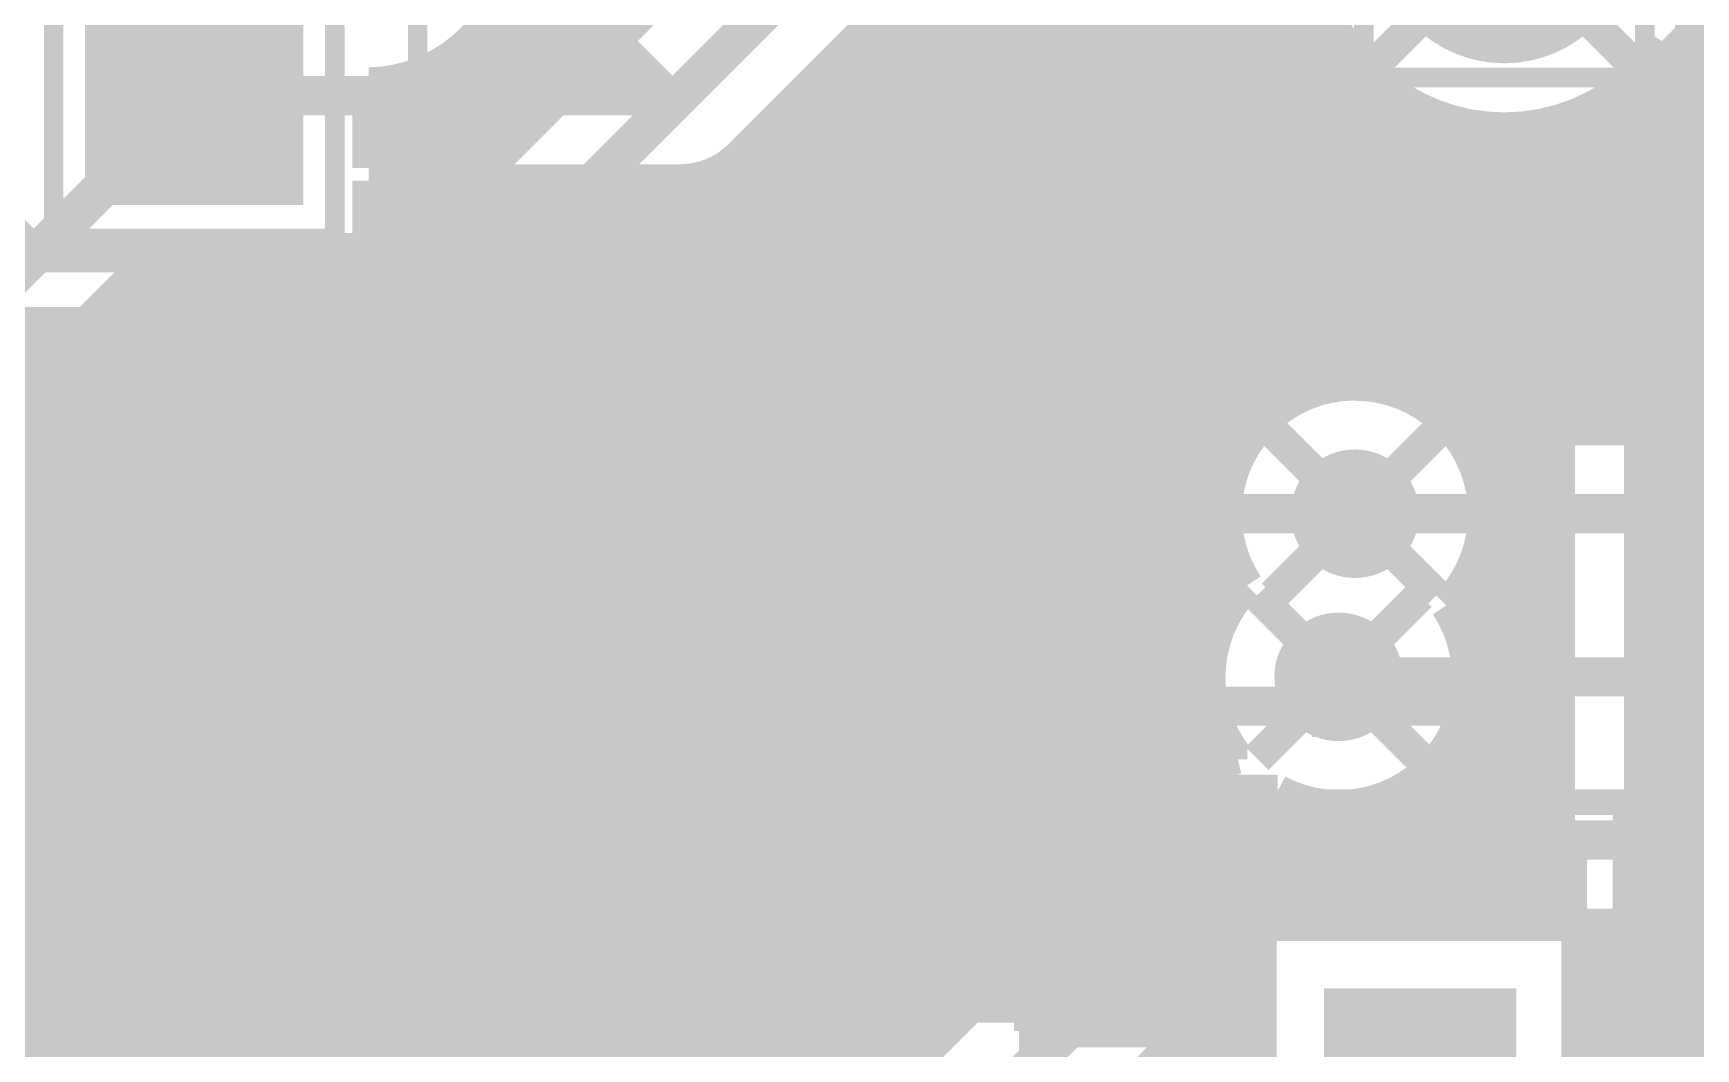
# Model space of a CAD drawing. Extents: x -0.6 to 94.6, y -47.6 to 45.6.
# Drawn here: x 17.78 to 30.72, y 8.54 to 16.44 of the extents above; entities that cross this region are included whole.
import ezdxf

# ---------------------------------------------------------------- set-up
doc = ezdxf.new("R2010")
doc.units = 0
doc.header["$MEASUREMENT"] = 0
doc.layers.get('0').update_dxf_attribs({"linetype": 'CONTINUOUS'})
for name, color, linetype in [('22-311-0_BOT', 7, 'CONTINUOUS'), ('22-311-0_DRD', 7, 'CONTINUOUS'), ('22-311-0_DRL', 2, 'CONTINUOUS'), ('22-311-0_SMB', 4, 'CONTINUOUS'), ('22-311-0_SMT', 3, 'CONTINUOUS'), ('22-311-0_SPT', 5, 'CONTINUOUS'), ('22-311-0_SSB', 10, 'CONTINUOUS'), ('22-311-0_SST', 14, 'CONTINUOUS'), ('22-311-0_TOP', 9, 'CONTINUOUS'), ('THRUHOLE_TAP', 13, 'CONTINUOUS')]:
    doc.layers.add(name, color=color, linetype=linetype)

# ---------------------------------------------------------------- blocks, each defined once
blk = doc.blocks.new('SQUARE_4')
blk.add_solid([(0.7493, 0.7493), (0.7493, -0.7493), (-0.7493, 0.7493), (-0.7493, -0.7493)])
blk = doc.blocks.new('ROUND_5')
at = {"const_width": 0.99949}
blk.add_lwpolyline([(-0.499744, 0, 1), (0.499744, 0, 1)], format="xyb", close=True, dxfattribs=at)
blk = doc.blocks.new('SQUARE_10')
blk.add_solid([(0.84963, 0.84963), (0.84963, -0.84963), (-0.84963, 0.84963), (-0.84963, -0.84963)])
blk = doc.blocks.new('ROUND_21')
at = {"const_width": 0.50038}
blk.add_lwpolyline([(-0.25019, 0, 1), (0.25019, 0, 1)], format="xyb", close=True, dxfattribs=at)
blk = doc.blocks.new('ROUND_26')
at = {"const_width": 0.44958}
blk.add_lwpolyline([(-0.22479, 0, 1), (0.22479, 0, 1)], format="xyb", close=True, dxfattribs=at)
blk = doc.blocks.new('ROUND_29')
at = {"const_width": 0.8001}
blk.add_lwpolyline([(-0.40005, 0, 1), (0.40005, 0, 1)], format="xyb", close=True, dxfattribs=at)
blk = doc.blocks.new('ROUND_30')
at = {"const_width": 0.14986}
blk.add_lwpolyline([(-0.07493, 0, 1), (0.07493, 0, 1)], format="xyb", close=True, dxfattribs=at)
blk = doc.blocks.new('RECTANGLE_14')
blk.add_solid([(0.4826, 0.4064), (0.4826, -0.4064), (-0.4826, 0.4064), (-0.4826, -0.4064)])
blk = doc.blocks.new('RECTANGLE_15')
blk.add_solid([(0.9017, 0.508), (0.9017, -0.508), (-0.9017, 0.508), (-0.9017, -0.508)])

msp = doc.modelspace()

# ---------------------------------------------------------------- linework, layer by layer
at = {"layer": '22-311-0_BOT'}
for points, const_width in [([(27.94, 11.43), (31.877, 11.43), (34.163, 13.716), (34.163, 22.27072), (31.72968, 24.70404)], 0.3048), ([(19.02968, 15.95374), (22.81174, 15.95374), (26.56332, 19.70532), (29.23032, 19.70532)], 0.3048), ([(28.067, 12.7), (32.004, 12.7), (33.655, 14.351), (33.655, 17.78), (31.72968, 19.70532)], 0.3048), ([(26.8351, 19.04492), (23.28418, 15.494)], 0.254), ([(26.8732, 19.04492), (26.8732, 10.66038)], 0.254), ([(27.1018, 19.04492), (27.1018, 12.98956)], 0.254), ([(27.3304, 19.04492), (27.3304, 13.3858)], 0.254), ([(27.559, 19.04492), (27.559, 13.56868)], 0.254), ([(26.6446, 18.85188), (26.6446, 10.43432)], 0.254), ([(26.416, 18.62328), (26.416, 10.20572)], 0.254), ([(26.1874, 18.39468), (26.1874, 9.97712)], 0.254), ([(25.9588, 18.16608), (25.9588, 9.74852)], 0.254), ([(25.7302, 17.93748), (25.7302, 9.51992)], 0.254), ([(25.5016, 17.70888), (25.5016, 9.29132)], 0.254), ([(25.273, 17.48028), (25.273, 9.06272)], 0.254), ([(25.0444, 17.25168), (25.0444, 8.83412)], 0.254), ([(28.16352, 16.13916), (29.23032, 17.20596)], 0.254), ([(30.29458, 16.13916), (29.23032, 17.20596)], 0.254), ([(24.8158, 17.02308), (24.8158, 8.60552)], 0.254), ([(24.5872, 16.79448), (24.5872, 8.37692)], 0.254), ([(27.7876, 16.764), (27.7876, 13.66774)], 0.254), ([(27.90444, 16.4846), (24.27732, 16.4846)], 0.254), ([(24.3586, 16.56588), (24.3586, 7.874)], 0.254), ([(24.13, 16.33728), (24.13, 4.91998)], 0.254), ([(28.05684, 16.256), (24.04872, 16.256)], 0.254), ([(28.0162, 16.30934), (28.0162, 13.70584)], 0.254), ([(30.55874, 16.256), (30.40126, 16.256)], 0.254), ([(30.5308, 16.28902), (30.5308, 13.3604)], 0.254), ([(23.9014, 16.10868), (23.9014, 1.397)], 0.254), ([(28.2448, 16.06296), (28.2448, 13.6906)], 0.254), ([(30.3022, 16.14424), (30.3022, 13.3604)], 0.254), ([(19.02968, 15.95374), (17.55394, 14.478), (15.113, 14.478), (14.605, 13.97), (8.31596, 13.97), (6.32968, 15.95374)], 0.3048), ([(28.28798, 16.0274), (23.82012, 16.0274)], 0.254), ([(30.0736, 15.95628), (30.0736, 13.3604)], 0.254), ([(30.78734, 16.0274), (30.17012, 16.0274)], 0.254), ([(30.7594, 16.05026), (30.7594, 13.3604)], 0.254), ([(28.68422, 15.7988), (23.59152, 15.7988)], 0.254), ([(23.6728, 15.88008), (23.6728, 1.397)], 0.254), ([(28.4734, 15.9004), (28.4734, 13.62202)], 0.254), ([(31.18612, 15.7988), (29.77388, 15.7988)], 0.254), ([(29.845, 15.82928), (29.845, 13.3604)], 0.254), ([(28.702, 15.79118), (28.702, 13.48232)], 0.254), ([(28.9306, 15.72768), (28.9306, 13.3604)], 0.254), ([(29.1592, 15.6972), (29.1592, 13.3604)], 0.254), ([(29.3878, 15.70482), (29.3878, 13.3604)], 0.254), ([(29.6164, 15.748), (29.6164, 13.3604)], 0.254), ([(32.9946, 15.5702), (23.36292, 15.5702)], 0.254), ([(23.4442, 15.65148), (23.4442, 1.397)], 0.254), ([(23.2156, 15.4305), (23.2156, 1.397)], 0.254), ([(22.81174, 15.29334), (20.38858, 15.29334)], 0.254), ([(20.38858, 15.29334), (20.38858, 14.59738)], 0.254), ([(20.4724, 15.29334), (20.4724, 1.397)], 0.254), ([(20.701, 15.29334), (20.701, 1.397)], 0.254), ([(20.9296, 15.29334), (20.9296, 1.397)], 0.254), ([(21.1582, 15.29334), (21.1582, 1.397)], 0.254), ([(21.3868, 15.29334), (21.3868, 1.397)], 0.254), ([(21.6154, 15.29334), (21.6154, 1.397)], 0.254), ([(21.844, 15.29334), (21.844, 1.397)], 0.254), ([(22.0726, 15.29334), (22.0726, 1.397)], 0.254), ([(22.3012, 15.29334), (22.3012, 1.397)], 0.254), ([(22.5298, 15.29334), (22.5298, 1.397)], 0.254), ([(22.7584, 15.29334), (22.7584, 1.397)], 0.254), ([(22.987, 15.3162), (22.987, 1.397)], 0.254), ([(32.9946, 15.3416), (23.05812, 15.3416)], 0.254), ([(32.9946, 15.113), (20.38858, 15.113)], 0.254), ([(32.9946, 14.8844), (20.38858, 14.8844)], 0.254), ([(32.9946, 14.6558), (20.38858, 14.6558)], 0.254), ([(18.6055, 14.59738), (18.02638, 14.01572)], 0.254), ([(20.38858, 14.59738), (18.6055, 14.59738)], 0.254), ([(18.6436, 14.59738), (18.6436, 1.397)], 0.254), ([(18.8722, 14.59738), (18.8722, 1.397)], 0.254), ([(19.1008, 14.59738), (19.1008, 1.397)], 0.254), ([(19.3294, 14.59738), (19.3294, 1.397)], 0.254), ([(19.558, 14.59738), (19.558, 1.397)], 0.254), ([(19.7866, 14.59738), (19.7866, 1.397)], 0.254), ([(20.0152, 14.59738), (20.0152, 1.397)], 0.254), ([(20.2438, 14.59738), (20.2438, 1.397)], 0.254), ([(18.415, 14.40688), (18.415, 1.397)], 0.254), ([(32.79648, 14.4272), (18.43532, 14.4272)], 0.254), ([(18.1864, 14.17828), (18.1864, 1.397)], 0.254), ([(32.56788, 14.1986), (18.20672, 14.1986)], 0.254), ([(17.9578, 13.95476), (17.9578, 1.397)], 0.254), ([(32.33928, 13.97), (17.97558, 13.97)], 0.254), ([(32.11068, 13.7414), (15.31112, 13.7414)], 0.254), ([(17.7292, 13.84046), (17.7292, 1.397)], 0.254), ([(27.4701, 13.5128), (15.07998, 13.5128)], 0.254), ([(31.88208, 13.5128), (28.66136, 13.5128)], 0.254), ([(31.72968, 13.3604), (28.82646, 13.3604)], 0.254), ([(27.24658, 13.2842), (1.27, 13.2842)], 0.254), ([(27.12466, 13.0556), (1.27, 13.0556)], 0.254), ([(27.06624, 12.827), (1.27, 12.827)], 0.254), ([(27.0637, 12.5984), (1.27, 12.5984)], 0.254), ([(27.1145, 12.3698), (1.27, 12.3698)], 0.254), ([(27.1018, 12.41044), (27.1018, 11.9888)], 0.254), ([(27.22626, 12.1412), (1.27, 12.1412)], 0.254), ([(27.05608, 11.9126), (1.27, 11.9126)], 0.254), ([(34.671, 11.811), (33.02, 10.16), (27.305, 10.16), (25.019, 7.874), (25.019, 4.445)], 0.3048), ([(26.96464, 11.684), (1.27, 11.684)], 0.254), ([(26.93162, 11.4554), (1.27, 11.4554)], 0.254), ([(26.95194, 11.2268), (1.27, 11.2268)], 0.254), ([(27.02814, 10.9982), (1.27, 10.9982)], 0.254), ([(27.051, 10.7696), (1.27, 10.7696)], 0.254), ([(27.1018, 10.8712), (27.1018, 10.78738)], 0.254), ([(26.83764, 10.62736), (24.55672, 8.34644)], 0.254), ([(26.75128, 10.541), (1.27, 10.541)], 0.254), ([(26.52268, 10.3124), (1.27, 10.3124)], 0.254), ([(26.29408, 10.0838), (1.27, 10.0838)], 0.254), ([(26.06548, 9.8552), (8.636, 9.8552)], 0.254), ([(25.83688, 9.6266), (8.636, 9.6266)], 0.254), ([(33.02, 9.4996), (27.57932, 9.4996)], 0.254), ([(29.8323, 9.5123), (27.59202, 9.5123)], 0.254), ([(29.8323, 9.4996), (29.8323, 6.9977)], 0.254), ([(29.845, 9.4996), (29.845, 1.397)], 0.254), ([(30.0736, 9.4996), (30.0736, 1.397)], 0.254), ([(30.3022, 9.4996), (30.3022, 1.397)], 0.254), ([(30.5308, 9.4996), (30.5308, 9.271)], 0.254), ([(30.7594, 9.4996), (30.7594, 9.271)], 0.254), ([(25.60828, 9.398), (8.636, 9.398)], 0.254), ([(38.354, 9.398), (29.8323, 9.398)], 0.254), ([(27.3177, 9.23798), (25.6794, 7.59968)], 0.254), ([(27.3177, 9.23798), (27.3177, 6.9977)], 0.254), ([(27.3304, 9.25068), (27.3304, 6.43382)], 0.254), ([(30.48, 9.271), (30.48, 1.397)], 0.254), ([(38.354, 9.271), (30.48, 9.271)], 0.254), ([(25.37968, 9.1694), (8.636, 9.1694)], 0.254), ([(27.3177, 9.1694), (27.24912, 9.1694)], 0.254), ([(30.48, 9.1694), (29.8323, 9.1694)], 0.254), ([(25.15108, 8.9408), (8.636, 8.9408)], 0.254), ([(27.3177, 8.9408), (27.02052, 8.9408)], 0.254), ([(27.1018, 9.02208), (27.1018, 1.397)], 0.254), ([(30.48, 8.9408), (29.8323, 8.9408)], 0.254), ([(24.92248, 8.7122), (8.636, 8.7122)], 0.254), ([(27.3177, 8.7122), (26.79192, 8.7122)], 0.254), ([(26.8732, 8.79348), (26.8732, 1.397)], 0.254), ([(30.48, 8.7122), (29.8323, 8.7122)], 0.254), ([(26.6446, 8.56488), (26.6446, 1.397)], 0.254), ([(24.69388, 8.4836), (8.636, 8.4836)], 0.254), ([(27.3177, 8.4836), (26.56332, 8.4836)], 0.254), ([(30.48, 8.4836), (29.8323, 8.4836)], 0.254)]:
    msp.add_lwpolyline(points, dxfattribs=dict(at, const_width=const_width))
at = {"layer": '22-311-0_BOT', "const_width": 0.254}
for points in [[(27.72156, 17.20596, 0.4142136), (29.23032, 15.6972)], [(29.23032, 15.6972, 0.2492751), (30.48097, 16.36202)], [(30.48, 16.36268, 0.2492754), (31.72968, 15.69837)], [(22.81174, 15.29334, 0.1989118), (23.27871, 15.48677)], [(17.55394, 13.8176, 0.198204), (18.01964, 14.00975)], [(17.55394, 13.8176, 0.198204), (18.01964, 14.00975)], [(28.067, 13.70838, 0.4142136), (27.05862, 12.7)], [(28.82646, 13.3604, 0.2170798), (28.067, 13.70643)], [(27.05862, 12.7, 0.1477122), (27.2272, 12.14182)], [(27.22626, 12.1412, 0.1984491), (26.93241, 11.43)], [(26.93162, 11.43, 0.1693933), (27.15036, 10.80286)], [(27.1526, 10.80262, 0.1390224), (26.838, 10.627)], [(27.1526, 10.80262, 0.1390224), (26.838, 10.627)]]:
    msp.add_lwpolyline(points, format="xyb", dxfattribs=at)
at = {"layer": '22-311-0_DRD', "const_width": 0.254}
for points in [[(18.39468, 16.58874), (18.39468, 15.95374)], [(19.02968, 15.31874), (19.02968, 16.58874)], [(18.39468, 15.95374), (19.66468, 15.95374)], [(19.66468, 15.95374), (19.66468, 15.31874)], [(19.66468, 15.31874), (19.02968, 15.31874)], [(28.702, 13.335), (27.432, 12.065)], [(28.702, 12.065), (27.432, 13.335)], [(28.575, 12.065), (27.305, 10.795)], [(28.575, 10.795), (27.305, 12.065)], [(28.575, 8.89), (28.575, 7.62)]]:
    msp.add_lwpolyline(points, dxfattribs=at)
at = {"layer": '22-311-0_SSB'}
for points, const_width in [([(34.30016, 23.15464), (34.30016, 23.55596), (33.46958, 23.55596), (33.46958, 26.42362), (27.49042, 26.42362), (27.49042, 15.48384), (33.46958, 15.48384), (33.46958, 18.35404), (34.30016, 18.35404), (34.30016, 18.75536), (35.47872, 18.75536), (35.47872, 23.15464), (34.30016, 23.15464), (32.82442, 23.15464), (32.82442, 22.28596), (32.82442, 21.0947), (30.63494, 21.0947), (30.63494, 23.31466), (32.82442, 23.31466), (32.82442, 23.15464)], 0.1524), ([(28.13558, 16.09598), (28.13558, 18.31594), (30.32506, 18.31594), (30.32506, 17.40408), (30.63494, 17.40408), (30.63494, 18.31594), (32.82442, 18.31594), (32.82442, 16.09598), (28.13558, 16.09598)], 0.1524), ([(30.32506, 16.09598), (30.32506, 16.80464)], 0.1524), ([(30.63494, 16.80464), (30.63494, 16.09598)], 0.1524), ([(27.85618, 11.38682), (27.85618, 10.96264)], 0.254), ([(27.85618, 11.176), (29.12618, 11.176), (28.91536, 10.96264)], 0.254), ([(26.57602, 2.6543), (30.1752, 2.6543), (30.1752, 10.45464), (26.57602, 10.45464), (26.57602, 2.6543)], 0.20066), ([(27.57424, 10.45464), (27.57424, 10.05332), (29.77388, 10.05332), (29.77388, 3.05562), (27.57424, 3.05562), (27.57424, 2.6543)], 0.20066), ([(26.57602, 9.15416), (26.57602, 7.4549)], 0.20066), ([(26.57602, 9.15416), (27.37612, 8.255), (26.57602, 7.35584)], 0.20066), ([(26.7462, 8.96112), (26.57602, 8.96112)], 0.20066), ([(26.74366, 8.96366), (26.74366, 7.5438)], 0.20066), ([(26.90622, 8.78078), (26.57602, 8.78078)], 0.20066), ([(26.924, 8.763), (26.924, 7.747)], 0.20066), ([(27.06624, 8.60298), (26.57602, 8.60298)], 0.20066), ([(27.1018, 8.5598), (27.1018, 7.94766)], 0.20066)]:
    msp.add_lwpolyline(points, dxfattribs=dict(at, const_width=const_width))
at = {"layer": '22-311-0_SST'}
for points, const_width in [([(21.60016, 18.75536), (21.60016, 18.35404), (20.76958, 18.35404), (20.76958, 14.23416), (14.79042, 14.23416), (14.79042, 27.67584), (20.76958, 27.67584), (20.76958, 23.55596), (21.60016, 23.55596), (21.60016, 23.15464), (22.77872, 23.15464), (22.77872, 18.75536), (21.60016, 18.75536), (20.12442, 18.75536), (20.12442, 19.56562)], 0.1524), ([(20.12442, 17.06372), (17.93494, 17.06372), (17.93494, 14.84376), (20.12442, 14.84376), (20.12442, 17.06372)], 0.1524), ([(19.19732, 16.12138), (19.34718, 16.27124), (19.34718, 15.63624), (19.19732, 15.7861), (19.19732, 16.12138), (18.86204, 16.12138), (18.71218, 16.27124), (18.71218, 15.63624), (18.86204, 15.7861), (18.86204, 16.12138)], 0.1524), ([(18.71218, 16.27124), (19.34718, 16.27124)], 0.1524), ([(21.33092, 15.86992), (21.33092, 16.2941)], 0.254), ([(21.33092, 16.08328), (22.60092, 16.08328), (22.3901, 16.2941)], 0.254), ([(19.19732, 15.7861), (18.86204, 15.7861)], 0.1524), ([(18.71218, 15.63624), (19.34718, 15.63624)], 0.1524), ([(18.47342, 14.05128), (18.47342, 13.69568), (18.64106, 13.5763), (18.81124, 13.5763), (18.98142, 13.69568), (18.98142, 14.05128), (17.96542, 14.05128)], 0.1524), ([(20.92706, 14.03096), (20.92706, 13.67536), (21.0947, 13.55598), (21.26488, 13.55598), (21.43506, 13.67536), (21.43506, 14.03096), (20.41906, 14.03096)], 0.1524), ([(23.97506, 14.03096), (23.97506, 13.67536), (24.1427, 13.55598), (24.31288, 13.55598), (24.48306, 13.67536), (24.48306, 14.03096), (23.46706, 14.03096)], 0.1524), ([(18.47342, 13.7541), (17.96542, 13.5763)], 0.1524), ([(20.92706, 13.73378), (20.41906, 13.55598)], 0.1524), ([(23.97506, 13.73378), (23.46706, 13.55598)], 0.1524), ([(23.46706, 12.71778), (23.46706, 13.19276), (24.1427, 12.71778), (24.31288, 12.71778), (24.48306, 12.7762), (24.48306, 13.1318), (24.31288, 13.19276)], 0.1524), ([(18.13306, 13.21308), (17.96542, 13.0937), (17.96542, 12.85748), (18.13306, 12.7381), (18.30324, 12.7381), (18.64106, 12.97686), (18.98142, 12.7381), (18.98142, 13.21308)], 0.1524), ([(20.75688, 12.71778), (20.75688, 13.19276), (21.43506, 12.954), (21.43506, 12.83716), (20.41906, 12.83716)], 0.1524), ([(19.2405, 9.3345), (19.2405, 12.2555), (17.6022, 12.2555), (17.6022, 9.3345), (19.2405, 9.3345)], 0.1524), ([(19.558, 12.192), (22.352, 12.192), (22.352, 6.858), (19.558, 6.858), (19.558, 12.192)], 0.1524), ([(22.733, 12.192), (25.527, 12.192), (25.527, 6.858), (22.733, 6.858), (22.733, 12.192)], 0.1524)]:
    msp.add_lwpolyline(points, dxfattribs=dict(at, const_width=const_width))
at = {"layer": '22-311-0_TOP'}
for points, const_width in [([(22.3012, 22.42566), (22.3012, 16.37792)], 0.254), ([(21.6154, 22.31136), (21.6154, 15.69212)], 0.254), ([(21.844, 22.31136), (21.844, 15.92072)], 0.254), ([(22.0726, 22.34438), (22.0726, 16.14932)], 0.254), ([(16.53032, 15.95374), (17.75206, 14.732), (21.59, 14.732), (29.06268, 22.20468), (29.23032, 22.20468)], 0.3048), ([(27.76474, 21.84146), (21.31568, 15.3924)], 0.254), ([(27.74188, 19.94916), (22.06244, 14.26972)], 0.254), ([(27.559, 19.76628), (27.559, 13.56868)], 0.254), ([(27.3304, 19.53768), (27.3304, 13.3858)], 0.254), ([(27.1018, 19.30908), (27.1018, 13.3604)], 0.254), ([(26.8732, 19.08048), (26.8732, 13.3604)], 0.254), ([(26.6446, 18.85188), (26.6446, 13.3604)], 0.254), ([(26.416, 18.62328), (26.416, 13.3604)], 0.254), ([(26.1874, 18.39468), (26.1874, 13.3604)], 0.254), ([(25.9588, 18.16608), (25.9588, 13.3604)], 0.254), ([(25.7302, 17.93748), (25.7302, 13.3604)], 0.254), ([(25.5016, 17.70888), (25.5016, 13.3604)], 0.254), ([(25.273, 17.48028), (25.273, 13.3604)], 0.254), ([(31.72968, 17.20596), (30.48, 15.95374), (30.48, 3.683), (28.956, 2.159), (17.4498, 2.159), (15.875, 3.7338)], 0.635), ([(25.0444, 17.25168), (25.0444, 13.3604)], 0.254), ([(28.16352, 16.13916), (29.23032, 17.20596)], 0.254), ([(24.8158, 17.02308), (24.8158, 13.3604)], 0.254), ([(24.5872, 16.79448), (24.5872, 13.3604)], 0.254), ([(27.7876, 16.764), (27.7876, 13.66774)], 0.254), ([(21.3868, 16.65224), (21.3868, 15.46352)], 0.254), ([(24.3586, 16.56588), (24.3586, 13.3604)], 0.254), ([(22.28088, 16.3576), (21.1582, 16.3576)], 0.254), ([(21.1582, 16.3576), (21.1582, 15.3924)], 0.254), ([(24.13, 16.33728), (24.13, 13.3604)], 0.254), ([(27.98064, 16.3576), (24.15032, 16.3576)], 0.254), ([(20.9296, 16.1925), (20.9296, 15.3924)], 0.254), ([(28.0162, 16.30934), (28.0162, 13.70584)], 0.254), ([(20.701, 16.09598), (20.701, 15.3924)], 0.254), ([(22.05228, 16.129), (20.79498, 16.129)], 0.254), ([(23.9014, 16.10868), (23.9014, 13.3604)], 0.254), ([(28.17368, 16.129), (23.92172, 16.129)], 0.254), ([(28.2448, 16.06296), (28.2448, 13.6906)], 0.254), ([(20.38858, 16.04772), (20.38858, 15.3924)], 0.254), ([(20.4724, 16.0528), (20.4724, 15.3924)], 0.254), ([(21.82368, 15.9004), (20.38858, 15.9004)], 0.254), ([(23.6728, 15.88008), (23.6728, 13.3604)], 0.254), ([(28.4734, 15.9004), (23.69312, 15.9004)], 0.254), ([(28.4734, 15.9004), (28.4734, 13.62202)], 0.254), ([(21.59508, 15.6718), (20.38858, 15.6718)], 0.254), ([(29.6545, 15.6718), (23.46452, 15.6718)], 0.254), ([(28.702, 15.79118), (28.702, 13.48232)], 0.254), ([(28.9306, 15.72768), (28.9306, 13.21816)], 0.254), ([(29.1592, 15.6972), (29.1592, 9.5123)], 0.254), ([(29.3878, 15.70482), (29.3878, 9.5123)], 0.254), ([(29.6164, 15.748), (29.6164, 9.5123)], 0.254), ([(29.6545, 15.75816), (29.6545, 9.5123)], 0.254), ([(23.4442, 15.65148), (23.4442, 13.3604)], 0.254), ([(21.36648, 15.4432), (20.38858, 15.4432)], 0.254), ([(23.2156, 15.42288), (23.2156, 13.3604)], 0.254), ([(29.6545, 15.4432), (23.23592, 15.4432)], 0.254), ([(21.31568, 15.3924), (20.38858, 15.3924)], 0.254), ([(22.987, 15.19428), (22.987, 13.3604)], 0.254), ([(29.6545, 15.2146), (23.00732, 15.2146)], 0.254), ([(22.7584, 14.96568), (22.7584, 13.3604)], 0.254), ([(29.6545, 14.986), (22.77872, 14.986)], 0.254), ([(22.5298, 14.73708), (22.5298, 13.3604)], 0.254), ([(29.6545, 14.7574), (22.55012, 14.7574)], 0.254), ([(22.3012, 14.50848), (22.3012, 13.3604)], 0.254), ([(29.6545, 14.5288), (22.32152, 14.5288)], 0.254), ([(22.0726, 14.27988), (22.0726, 13.3604)], 0.254), ([(29.6545, 14.3002), (22.09292, 14.3002)], 0.254), ([(21.844, 14.1224), (21.844, 13.3604)], 0.254), ([(29.6545, 14.0716), (15.58036, 14.0716)], 0.254), ([(17.7292, 14.0716), (17.7292, 13.3604)], 0.254), ([(21.59, 14.0716), (17.75206, 14.0716)], 0.254), ([(17.9578, 14.0716), (17.9578, 13.3604)], 0.254), ([(18.1864, 14.0716), (18.1864, 13.3604)], 0.254), ([(18.415, 14.0716), (18.415, 13.3604)], 0.254), ([(18.6436, 14.0716), (18.6436, 13.3604)], 0.254), ([(18.8722, 14.0716), (18.8722, 13.3604)], 0.254), ([(19.1008, 14.0716), (19.1008, 13.3604)], 0.254), ([(19.3294, 14.0716), (19.3294, 13.3604)], 0.254), ([(19.558, 14.0716), (19.558, 13.3604)], 0.254), ([(19.7866, 14.0716), (19.7866, 13.3604)], 0.254), ([(20.0152, 14.0716), (20.0152, 13.3604)], 0.254), ([(20.2438, 14.0716), (20.2438, 13.3604)], 0.254), ([(20.4724, 14.0716), (20.4724, 13.3604)], 0.254), ([(20.701, 14.0716), (20.701, 13.3604)], 0.254), ([(20.9296, 14.0716), (20.9296, 13.3604)], 0.254), ([(21.1582, 14.0716), (21.1582, 13.3604)], 0.254), ([(21.3868, 14.0716), (21.3868, 13.3604)], 0.254), ([(21.6154, 14.0716), (21.6154, 13.3604)], 0.254), ([(29.6545, 13.843), (15.35176, 13.843)], 0.254), ([(27.64282, 13.6144), (15.12316, 13.6144)], 0.254), ([(29.6545, 13.6144), (28.48864, 13.6144)], 0.254), ([(27.32786, 13.3858), (14.85138, 13.3858)], 0.254), ([(27.305, 13.3604), (17.145, 13.3604)], 0.254), ([(29.6545, 13.3858), (28.8036, 13.3858)], 0.254), ([(29.6545, 13.1572), (28.96362, 13.1572)], 0.254), ([(29.6545, 12.9286), (29.04744, 12.9286)], 0.254), ([(15.875, 11.5062), (15.9512, 11.5062), (17.145, 12.7), (28.067, 12.7)], 0.3048), ([(29.6545, 12.7), (29.07538, 12.7)], 0.254), ([(29.6545, 12.4714), (29.04744, 12.4714)], 0.254), ([(28.9306, 12.18184), (28.9306, 11.61288)], 0.254), ([(29.6545, 12.2428), (28.96362, 12.2428)], 0.254), ([(29.6545, 12.0142), (28.8036, 12.0142)], 0.254), ([(29.6545, 11.7856), (28.88234, 11.7856)], 0.254), ([(18.415, 11.5062), (17.4752, 11.5062), (17.145, 11.176), (17.145, 7.747), (16.3068, 6.9088), (15.875, 6.9088)], 0.635), ([(18.415, 11.5062), (20.6502, 11.5062), (20.955, 11.2014)], 0.635), ([(29.6545, 11.557), (28.93822, 11.557)], 0.254), ([(24.13, 11.2014), (27.7114, 11.2014), (27.94, 11.43)], 0.3048), ([(24.13, 11.2014), (20.955, 11.2014)], 0.635), ([(29.6545, 11.3284), (28.94076, 11.3284)], 0.254), ([(28.9306, 11.24458), (28.9306, 9.5123)], 0.254), ([(29.6545, 11.0998), (28.8925, 11.0998)], 0.254), ([(28.702, 10.7696), (28.702, 9.5123)], 0.254), ([(29.6545, 10.8712), (28.7782, 10.8712)], 0.254), ([(19.4056, 10.6807), (19.4056, 10.5918)], 0.254), ([(19.5453, 10.6807), (19.4056, 10.6807)], 0.254), ([(19.5453, 10.6426), (19.4056, 10.6426)], 0.254), ([(19.5453, 10.6807), (19.5453, 10.1854)], 0.254), ([(19.558, 10.6807), (19.558, 7.00786)], 0.254), ([(29.6545, 10.6426), (28.56738, 10.6426)], 0.254), ([(19.4056, 10.5918), (19.4056, 9.1694)], 0.254), ([(27.46502, 10.541), (25.5397, 10.541)], 0.254), ([(25.5397, 10.541), (25.5397, 10.1854)], 0.254), ([(25.7302, 10.541), (25.7302, 8.6741)], 0.254), ([(25.9588, 10.541), (25.9588, 8.6741)], 0.254), ([(26.1874, 10.541), (26.1874, 8.6741)], 0.254), ([(26.416, 10.541), (26.416, 8.6741)], 0.254), ([(26.6446, 10.541), (26.6446, 8.6741)], 0.254), ([(26.8732, 10.541), (26.8732, 8.6741)], 0.254), ([(27.1018, 10.541), (27.1018, 8.6741)], 0.254), ([(27.3304, 10.541), (27.3304, 8.6741)], 0.254), ([(27.559, 10.49782), (27.559, 9.5123)], 0.254), ([(28.4734, 10.57402), (28.4734, 9.5123)], 0.254), ([(19.5453, 10.414), (19.4056, 10.414)], 0.254), ([(22.7203, 10.3759), (22.3647, 10.3759)], 0.254), ([(22.3647, 10.3759), (22.3647, 10.1854)], 0.254), ([(22.5298, 10.3759), (22.5298, 8.6741)], 0.254), ([(22.7203, 10.3759), (22.7203, 10.1854)], 0.254), ([(29.6545, 10.414), (25.5397, 10.414)], 0.254), ([(27.7876, 10.43432), (27.7876, 9.5123)], 0.254), ([(28.0162, 10.42416), (28.0162, 9.5123)], 0.254), ([(28.2448, 10.46988), (28.2448, 9.5123)], 0.254), ([(21.082, 5.461), (19.939, 5.461), (18.415, 6.985), (18.415, 10.0838)], 0.635), ([(29.6545, 10.1854), (19.4056, 10.1854)], 0.254), ([(22.3647, 10.1854), (19.5453, 10.1854)], 0.254), ([(19.7866, 10.1854), (19.7866, 8.8646)], 0.254), ([(20.0152, 10.1854), (20.0152, 8.8646)], 0.254), ([(20.2438, 10.1854), (20.2438, 8.8646)], 0.254), ([(20.4724, 10.1854), (20.4724, 8.8646)], 0.254), ([(20.701, 10.1854), (20.701, 8.8646)], 0.254), ([(20.9296, 10.1854), (20.9296, 8.8646)], 0.254), ([(21.1582, 10.1854), (21.1582, 8.8646)], 0.254), ([(21.3868, 10.1854), (21.3868, 8.8646)], 0.254), ([(21.6154, 10.1854), (21.6154, 8.8646)], 0.254), ([(21.844, 10.1854), (21.844, 8.8646)], 0.254), ([(22.0726, 10.1854), (22.0726, 8.8646)], 0.254), ([(22.3012, 10.1854), (22.3012, 8.8646)], 0.254), ([(25.5397, 10.1854), (22.7203, 10.1854)], 0.254), ([(22.7584, 10.1854), (22.7584, 8.8646)], 0.254), ([(22.987, 10.1854), (22.987, 8.8646)], 0.254), ([(23.2156, 10.1854), (23.2156, 8.8646)], 0.254), ([(23.4442, 10.1854), (23.4442, 8.8646)], 0.254), ([(23.6728, 10.1854), (23.6728, 8.8646)], 0.254), ([(23.9014, 10.1854), (23.9014, 8.8646)], 0.254), ([(24.13, 10.1854), (24.13, 8.8646)], 0.254), ([(24.3586, 10.1854), (24.3586, 8.8646)], 0.254), ([(24.5872, 10.1854), (24.5872, 8.8646)], 0.254), ([(24.8158, 10.1854), (24.8158, 8.8646)], 0.254), ([(25.0444, 10.1854), (25.0444, 8.8646)], 0.254), ([(25.273, 10.1854), (25.273, 8.8646)], 0.254), ([(25.5016, 10.1854), (25.5016, 8.8646)], 0.254), ([(29.6545, 9.9568), (19.4056, 9.9568)], 0.254), ([(29.6545, 9.7282), (19.4056, 9.7282)], 0.254), ([(29.6545, 9.4996), (19.4056, 9.4996)], 0.254), ([(29.6545, 9.5123), (27.3177, 9.5123)], 0.254), ([(27.3177, 9.5123), (27.3177, 8.6741)], 0.254), ([(27.3177, 9.271), (19.4056, 9.271)], 0.254), ([(19.2405, 9.1694), (19.2405, 7.32536)], 0.254), ([(19.4056, 9.1694), (19.2405, 9.1694)], 0.254), ([(19.3294, 9.1694), (19.3294, 7.23646)], 0.254), ([(27.3177, 9.0424), (19.2405, 9.0424)], 0.254), ([(19.5453, 8.8138), (19.2405, 8.8138)], 0.254), ([(22.3647, 8.8646), (19.5453, 8.8646)], 0.254), ([(19.5453, 8.8646), (19.5453, 7.02056)], 0.254), ([(22.3647, 8.8646), (22.3647, 8.6741)], 0.254), ([(22.7203, 8.8138), (22.3647, 8.8138)], 0.254), ([(25.5397, 8.8646), (22.7203, 8.8646)], 0.254), ([(22.7203, 8.8646), (22.7203, 8.6741)], 0.254), ([(25.5397, 8.8646), (25.5397, 8.6741)], 0.254), ([(27.3177, 8.8138), (25.5397, 8.8138)], 0.254), ([(19.5453, 8.5852), (19.2405, 8.5852)], 0.254), ([(22.7203, 8.6741), (22.3647, 8.6741)], 0.254), ([(27.3177, 8.6741), (25.5397, 8.6741)], 0.254), ([(28.575, 8.255), (28.1686, 7.8486), (24.13, 7.8486)], 0.635)]:
    msp.add_lwpolyline(points, dxfattribs=dict(at, const_width=const_width))
at = {"layer": '22-311-0_TOP', "const_width": 0.254}
for points in [[(20.38858, 16.04772, 0.4097251), (21.52904, 17.20596)], [(27.72156, 17.20596, 0.4142136), (29.23032, 15.6972)], [(29.23032, 15.6972, 0.0713723), (29.65453, 15.75806)], [(17.2847, 14.26464, 0.1989124), (17.75206, 14.07105)], [(17.2847, 14.26464, 0.1989124), (17.75206, 14.07105)], [(21.59, 14.0716, 0.1989118), (22.05697, 14.26503)], [(28.067, 13.70838, 0.2175131), (27.30498, 13.36042)], [(29.07538, 12.7, 0.4142136), (28.067, 13.70838)], [(28.7782, 11.98626, 0.1993757), (29.07459, 12.7)], [(28.94838, 11.43, 0.1475319), (28.7802, 11.98758)], [(27.94, 10.42162, 0.4142136), (28.94838, 11.43)], [(27.46502, 10.541, 0.1232937), (27.94, 10.42207)]]:
    msp.add_lwpolyline(points, format="xyb", dxfattribs=at)

# ---------------------------------------------------------------- block references
at = {"layer": '22-311-0_BOT'}
for name, p in [('ROUND_5', (29.23032, 17.20596)), ('SQUARE_10', (19.02968, 15.95374)), ('ROUND_21', (28.067, 12.7)), ('ROUND_21', (27.94, 11.43)), ('SQUARE_4', (28.575, 8.255))]:
    msp.add_blockref(name, p, dxfattribs=at)
at = {"layer": '22-311-0_DRL'}
for name, p in [('ROUND_29', (19.02968, 15.95374)), ('ROUND_30', (28.067, 12.7)), ('ROUND_30', (27.94, 11.43)), ('ROUND_26', (28.575, 8.255))]:
    msp.add_blockref(name, p, dxfattribs=at)
at = {"layer": '22-311-0_SMB'}
for name, p in [('ROUND_5', (29.23032, 17.20596)), ('SQUARE_10', (19.02968, 15.95374)), ('SQUARE_4', (28.575, 8.255))]:
    msp.add_blockref(name, p, dxfattribs=at)
at = {"layer": '22-311-0_SMT'}
for name, p in [('ROUND_5', (29.23032, 17.20596)), ('SQUARE_10', (19.02968, 15.95374)), ('RECTANGLE_14', (18.415, 11.5062)), ('RECTANGLE_15', (20.955, 11.2014)), ('RECTANGLE_15', (24.13, 11.2014)), ('RECTANGLE_14', (18.415, 10.0838)), ('SQUARE_4', (28.575, 8.255))]:
    msp.add_blockref(name, p, dxfattribs=at)
at = {"layer": '22-311-0_SPT'}
for name, p in [('RECTANGLE_14', (18.415, 11.5062)), ('RECTANGLE_15', (20.955, 11.2014)), ('RECTANGLE_15', (24.13, 11.2014)), ('RECTANGLE_14', (18.415, 10.0838))]:
    msp.add_blockref(name, p, dxfattribs=at)
at = {"layer": '22-311-0_TOP'}
for name, p in [('ROUND_5', (29.23032, 17.20596)), ('SQUARE_10', (19.02968, 15.95374)), ('ROUND_21', (28.067, 12.7)), ('RECTANGLE_14', (18.415, 11.5062)), ('ROUND_21', (27.94, 11.43)), ('RECTANGLE_15', (20.955, 11.2014)), ('RECTANGLE_15', (24.13, 11.2014)), ('RECTANGLE_14', (18.415, 10.0838)), ('SQUARE_4', (28.575, 8.255))]:
    msp.add_blockref(name, p, dxfattribs=at)
at = {"layer": 'THRUHOLE_TAP'}
for name, p in [('ROUND_29', (19.02968, 15.95374)), ('ROUND_30', (28.067, 12.7)), ('ROUND_30', (27.94, 11.43)), ('ROUND_26', (28.575, 8.255))]:
    msp.add_blockref(name, p, dxfattribs=at)

doc.saveas('drawing.dxf')
